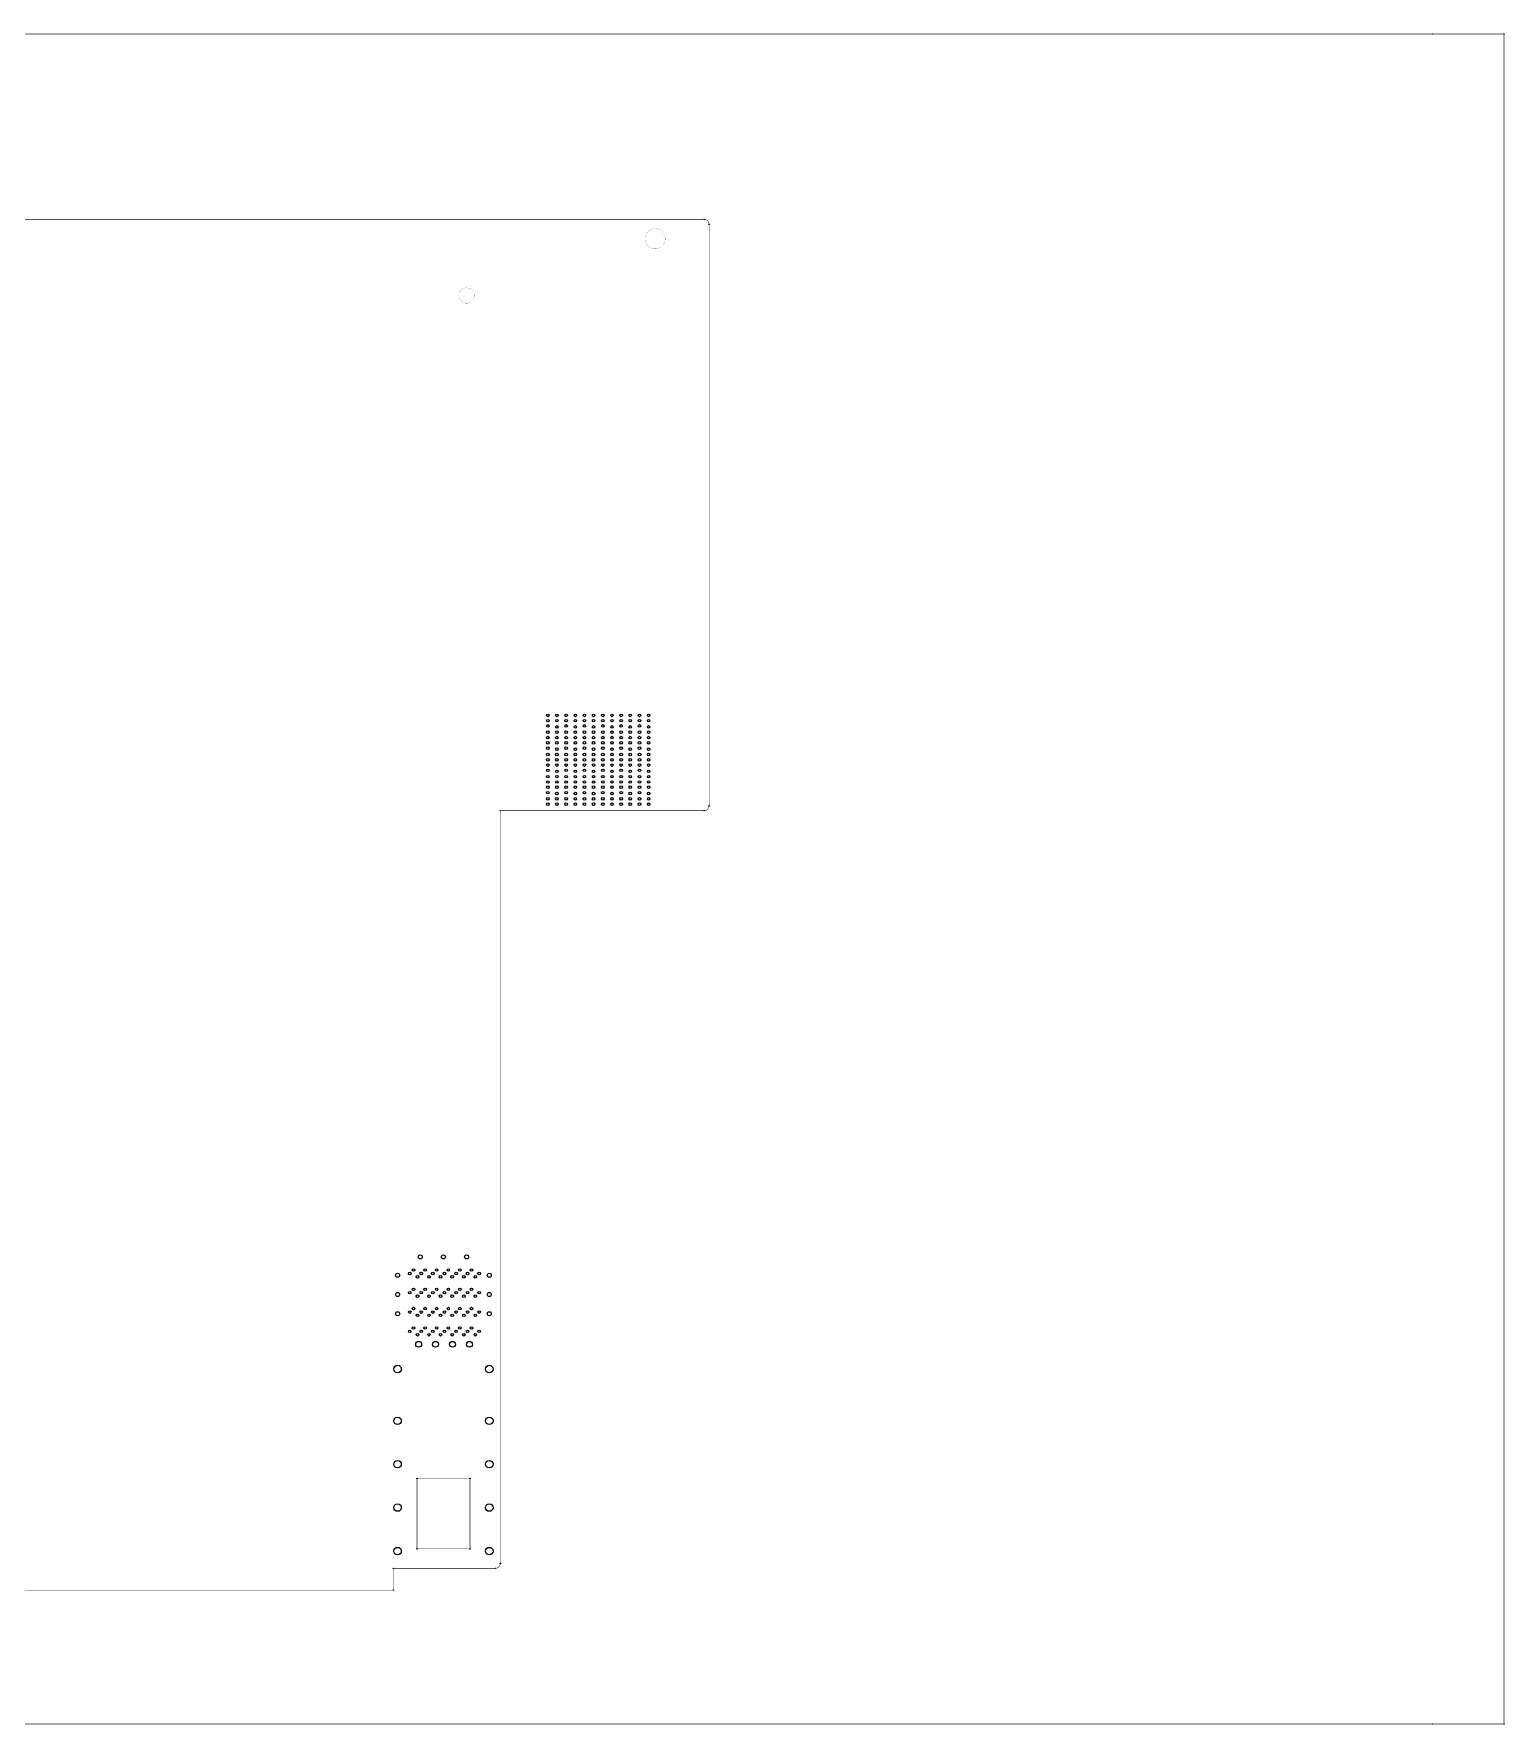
# Model space of a CAD drawing. Header units: millimetres. Extents: x 0 to 24, y 0 to 13.8.
# Drawn here: x 11.99 to 23.99, y 0 to 13.79 of the extents above; entities that cross this region are included whole.
import ezdxf

# ---------------------------------------------------------------- set-up
doc = ezdxf.new("R2010")
doc.units = ezdxf.units.MM
doc.layers.add('PRESS_FIT_PIN_A', color=11, linetype='Continuous')

# ---------------------------------------------------------------- blocks, each defined once
blk = doc.blocks.new('ROUND_74')
blk.add_circle((0, 0), 0.0305)
blk = doc.blocks.new('ROUND_76')
blk.add_circle((0, 0), 0.0165)
blk = doc.blocks.new('ROUND_78')
blk.add_circle((0, 0), 0.0105)
blk = doc.blocks.new('ROUND_11')
blk.add_circle((0, 0), 0.024)
blk = doc.blocks.new('ROUND_6')
blk.add_circle((0, 0), 0.002)

msp = doc.modelspace()

# ---------------------------------------------------------------- linework, layer by layer
at = {"layer": 'PRESS_FIT_PIN_A', "const_width": 0.004}
for points in [[(23.405, 13.787), (0.002, 13.787)], [(23.405, 13.787), (0.002, 13.787)], [(23.987, 13.787), (23.405, 13.787)], [(23.987, 13.787), (23.405, 13.787)], [(23.987, 0.002), (23.987, 13.787)], [(23.987, 0.002), (23.987, 13.787)], [(8.893, 12.275), (17.463, 12.275)], [(17.503, 12.235), (17.503, 7.491)], [(17.463, 7.452), (15.799, 7.452)], [(15.799, 7.452), (15.799, 1.311)], [(15.12, 1.43), (15.12, 2.004)], [(15.12, 2.004), (15.553, 2.004)], [(15.553, 2.004), (15.553, 1.43)], [(15.553, 1.43), (15.12, 1.43)], [(15.759, 1.272), (14.928, 1.272)], [(14.928, 1.272), (14.928, 1.094)], [(14.928, 1.094), (7.99, 1.094)], [(0.002, 0.002), (23.405, 0.002)], [(0.002, 0.002), (23.405, 0.002)], [(23.405, 0.002), (23.987, 0.002)], [(23.405, 0.002), (23.987, 0.002)]]:
    msp.add_lwpolyline(points, dxfattribs=at)
for points in [[(17.503, 12.235, 0.414214), (17.463, 12.275)], [(17.463, 7.452, 0.414214), (17.503, 7.491)], [(15.759, 1.272, 0.414214), (15.799, 1.311)]]:
    msp.add_lwpolyline(points, format="xyb", dxfattribs=at)
at = {"layer": 'PRESS_FIT_PIN_A', "const_width": 0.001}
for points in [[(16.98, 12.117, 1), (17.145, 12.117, 1)], [(15.462, 11.654, 1), (15.587, 11.654, 1)]]:
    msp.add_lwpolyline(points, format="xyb", close=True, dxfattribs=at)

# ---------------------------------------------------------------- block references
at = {"layer": 'PRESS_FIT_PIN_A'}
for name, p in [('ROUND_6', (23.405, 13.787)), ('ROUND_6', (23.405, 13.787)), ('ROUND_6', (23.987, 13.787)), ('ROUND_6', (23.987, 13.787)), ('ROUND_6', (17.463, 12.275)), ('ROUND_6', (17.463, 12.275)), ('ROUND_6', (17.503, 12.235)), ('ROUND_6', (17.503, 12.235)), ('ROUND_78', (16.187, 8.229)), ('ROUND_78', (16.187, 8.186)), ('ROUND_78', (16.187, 8.143)), ('ROUND_78', (16.262, 8.229)), ('ROUND_78', (16.262, 8.186)), ('ROUND_78', (16.262, 8.135)), ('ROUND_78', (16.337, 8.229)), ('ROUND_78', (16.337, 8.186)), ('ROUND_78', (16.337, 8.143)), ('ROUND_78', (16.412, 8.229)), ('ROUND_78', (16.412, 8.186)), ('ROUND_78', (16.412, 8.135)), ('ROUND_78', (16.486, 8.229)), ('ROUND_78', (16.486, 8.186)), ('ROUND_78', (16.486, 8.143)), ('ROUND_78', (16.561, 8.229)), ('ROUND_78', (16.561, 8.186)), ('ROUND_78', (16.561, 8.135)), ('ROUND_78', (16.636, 8.229)), ('ROUND_78', (16.636, 8.186)), ('ROUND_78', (16.636, 8.143)), ('ROUND_78', (16.711, 8.229)), ('ROUND_78', (16.711, 8.186)), ('ROUND_78', (16.711, 8.135)), ('ROUND_78', (16.786, 8.229)), ('ROUND_78', (16.786, 8.186)), ('ROUND_78', (16.786, 8.143)), ('ROUND_78', (16.86, 8.229)), ('ROUND_78', (16.86, 8.186)), ('ROUND_78', (16.86, 8.135)), ('ROUND_78', (16.935, 8.229)), ('ROUND_78', (16.935, 8.186)), ('ROUND_78', (16.935, 8.143)), ('ROUND_78', (17.01, 8.229)), ('ROUND_78', (17.01, 8.186)), ('ROUND_78', (17.01, 8.135)), ('ROUND_78', (16.187, 8.092)), ('ROUND_78', (16.187, 8.048)), ('ROUND_78', (16.187, 8.005)), ('ROUND_78', (16.262, 8.092)), ('ROUND_78', (16.262, 8.048)), ('ROUND_78', (16.262, 8.005)), ('ROUND_78', (16.337, 8.092)), ('ROUND_78', (16.337, 8.048)), ('ROUND_78', (16.337, 8.005)), ('ROUND_78', (16.412, 8.092)), ('ROUND_78', (16.412, 8.048)), ('ROUND_78', (16.412, 8.005)), ('ROUND_78', (16.486, 8.092)), ('ROUND_78', (16.486, 8.048)), ('ROUND_78', (16.486, 8.005)), ('ROUND_78', (16.561, 8.092)), ('ROUND_78', (16.561, 8.048)), ('ROUND_78', (16.561, 8.005)), ('ROUND_78', (16.636, 8.092)), ('ROUND_78', (16.636, 8.048)), ('ROUND_78', (16.636, 8.005)), ('ROUND_78', (16.711, 8.092)), ('ROUND_78', (16.711, 8.048)), ('ROUND_78', (16.711, 8.005)), ('ROUND_78', (16.786, 8.092)), ('ROUND_78', (16.786, 8.048)), ('ROUND_78', (16.786, 8.005)), ('ROUND_78', (16.86, 8.092)), ('ROUND_78', (16.86, 8.048)), ('ROUND_78', (16.86, 8.005)), ('ROUND_78', (16.935, 8.092)), ('ROUND_78', (16.935, 8.048)), ('ROUND_78', (16.935, 8.005)), ('ROUND_78', (17.01, 8.092)), ('ROUND_78', (17.01, 8.048)), ('ROUND_78', (17.01, 8.005)), ('ROUND_78', (16.187, 7.962)), ('ROUND_78', (16.187, 7.91)), ('ROUND_78', (16.187, 7.867)), ('ROUND_78', (16.262, 7.954)), ('ROUND_78', (16.262, 7.91)), ('ROUND_78', (16.262, 7.867)), ('ROUND_78', (16.337, 7.962)), ('ROUND_78', (16.337, 7.91)), ('ROUND_78', (16.337, 7.867)), ('ROUND_78', (16.412, 7.954)), ('ROUND_78', (16.412, 7.91)), ('ROUND_78', (16.412, 7.867)), ('ROUND_78', (16.486, 7.962)), ('ROUND_78', (16.486, 7.91)), ('ROUND_78', (16.486, 7.867)), ('ROUND_78', (16.561, 7.954)), ('ROUND_78', (16.561, 7.91)), ('ROUND_78', (16.561, 7.867)), ('ROUND_78', (16.636, 7.962)), ('ROUND_78', (16.636, 7.91)), ('ROUND_78', (16.636, 7.867)), ('ROUND_78', (16.711, 7.954)), ('ROUND_78', (16.711, 7.91)), ('ROUND_78', (16.711, 7.867)), ('ROUND_78', (16.786, 7.962)), ('ROUND_78', (16.786, 7.91)), ('ROUND_78', (16.786, 7.867)), ('ROUND_78', (16.86, 7.954)), ('ROUND_78', (16.86, 7.91)), ('ROUND_78', (16.86, 7.867)), ('ROUND_78', (16.935, 7.962)), ('ROUND_78', (16.935, 7.91)), ('ROUND_78', (16.935, 7.867)), ('ROUND_78', (17.01, 7.954)), ('ROUND_78', (17.01, 7.91)), ('ROUND_78', (17.01, 7.867)), ('ROUND_78', (16.187, 7.824)), ('ROUND_78', (16.187, 7.781)), ('ROUND_78', (16.187, 7.729)), ('ROUND_78', (16.262, 7.824)), ('ROUND_78', (16.262, 7.773)), ('ROUND_78', (16.262, 7.729)), ('ROUND_78', (16.337, 7.824)), ('ROUND_78', (16.337, 7.781)), ('ROUND_78', (16.337, 7.729)), ('ROUND_78', (16.412, 7.824)), ('ROUND_78', (16.412, 7.773)), ('ROUND_78', (16.412, 7.729)), ('ROUND_78', (16.486, 7.824)), ('ROUND_78', (16.486, 7.781)), ('ROUND_78', (16.486, 7.729)), ('ROUND_78', (16.561, 7.824)), ('ROUND_78', (16.561, 7.773)), ('ROUND_78', (16.561, 7.729)), ('ROUND_78', (16.636, 7.824)), ('ROUND_78', (16.636, 7.781)), ('ROUND_78', (16.636, 7.729)), ('ROUND_78', (16.711, 7.824)), ('ROUND_78', (16.711, 7.773)), ('ROUND_78', (16.711, 7.729)), ('ROUND_78', (16.786, 7.824)), ('ROUND_78', (16.786, 7.781)), ('ROUND_78', (16.786, 7.729)), ('ROUND_78', (16.86, 7.824)), ('ROUND_78', (16.86, 7.773)), ('ROUND_78', (16.86, 7.729)), ('ROUND_78', (16.935, 7.824)), ('ROUND_78', (16.935, 7.781)), ('ROUND_78', (16.935, 7.729)), ('ROUND_78', (17.01, 7.824)), ('ROUND_78', (17.01, 7.773)), ('ROUND_78', (17.01, 7.729)), ('ROUND_78', (16.187, 7.686)), ('ROUND_78', (16.187, 7.643)), ('ROUND_78', (16.187, 7.599)), ('ROUND_78', (16.262, 7.686)), ('ROUND_78', (16.262, 7.643)), ('ROUND_78', (16.262, 7.592)), ('ROUND_78', (16.337, 7.686)), ('ROUND_78', (16.337, 7.643)), ('ROUND_78', (16.337, 7.599)), ('ROUND_78', (16.412, 7.686)), ('ROUND_78', (16.412, 7.643)), ('ROUND_78', (16.412, 7.592)), ('ROUND_78', (16.486, 7.686)), ('ROUND_78', (16.486, 7.643)), ('ROUND_78', (16.486, 7.599)), ('ROUND_78', (16.561, 7.686)), ('ROUND_78', (16.561, 7.643)), ('ROUND_78', (16.561, 7.592)), ('ROUND_78', (16.636, 7.686)), ('ROUND_78', (16.636, 7.643)), ('ROUND_78', (16.636, 7.599)), ('ROUND_78', (16.711, 7.686)), ('ROUND_78', (16.711, 7.643)), ('ROUND_78', (16.711, 7.592)), ('ROUND_78', (16.786, 7.686)), ('ROUND_78', (16.786, 7.643)), ('ROUND_78', (16.786, 7.599)), ('ROUND_78', (16.86, 7.686)), ('ROUND_78', (16.86, 7.643)), ('ROUND_78', (16.86, 7.592)), ('ROUND_78', (16.935, 7.686)), ('ROUND_78', (16.935, 7.643)), ('ROUND_78', (16.935, 7.599)), ('ROUND_78', (17.01, 7.686)), ('ROUND_78', (17.01, 7.643)), ('ROUND_78', (17.01, 7.592)), ('ROUND_6', (15.799, 7.452)), ('ROUND_78', (16.187, 7.548)), ('ROUND_78', (16.187, 7.505)), ('ROUND_78', (16.262, 7.548)), ('ROUND_78', (16.262, 7.505)), ('ROUND_78', (16.337, 7.548)), ('ROUND_78', (16.337, 7.505)), ('ROUND_78', (16.412, 7.548)), ('ROUND_78', (16.412, 7.505)), ('ROUND_78', (16.486, 7.548)), ('ROUND_78', (16.486, 7.505)), ('ROUND_78', (16.561, 7.548)), ('ROUND_78', (16.561, 7.505)), ('ROUND_78', (16.636, 7.548)), ('ROUND_78', (16.636, 7.505)), ('ROUND_78', (16.711, 7.548)), ('ROUND_78', (16.711, 7.505)), ('ROUND_78', (16.786, 7.548)), ('ROUND_78', (16.786, 7.505)), ('ROUND_78', (16.86, 7.548)), ('ROUND_78', (16.86, 7.505)), ('ROUND_78', (16.935, 7.548)), ('ROUND_78', (16.935, 7.505)), ('ROUND_78', (17.01, 7.548)), ('ROUND_78', (17.01, 7.505)), ('ROUND_6', (17.463, 7.452)), ('ROUND_6', (17.463, 7.452)), ('ROUND_6', (17.503, 7.491)), ('ROUND_6', (17.503, 7.491)), ('ROUND_76', (15.147, 3.812)), ('ROUND_76', (15.336, 3.812)), ('ROUND_76', (15.525, 3.812)), ('ROUND_76', (14.962, 3.662)), ('ROUND_78', (15.061, 3.677)), ('ROUND_78', (15.092, 3.705)), ('ROUND_78', (15.124, 3.649)), ('ROUND_78', (15.155, 3.677)), ('ROUND_78', (15.187, 3.705)), ('ROUND_78', (15.218, 3.649)), ('ROUND_78', (15.25, 3.677)), ('ROUND_78', (15.281, 3.705)), ('ROUND_78', (15.313, 3.649)), ('ROUND_78', (15.344, 3.677)), ('ROUND_78', (15.376, 3.705)), ('ROUND_78', (15.407, 3.649)), ('ROUND_78', (15.439, 3.677)), ('ROUND_78', (15.47, 3.705)), ('ROUND_78', (15.502, 3.649)), ('ROUND_78', (15.533, 3.677)), ('ROUND_78', (15.565, 3.705)), ('ROUND_78', (15.596, 3.649)), ('ROUND_78', (15.628, 3.677)), ('ROUND_76', (15.71, 3.662)), ('ROUND_76', (14.962, 3.505)), ('ROUND_78', (15.061, 3.52)), ('ROUND_78', (15.092, 3.547)), ('ROUND_78', (15.124, 3.492)), ('ROUND_78', (15.155, 3.52)), ('ROUND_78', (15.187, 3.547)), ('ROUND_78', (15.218, 3.492)), ('ROUND_78', (15.25, 3.52)), ('ROUND_78', (15.281, 3.547)), ('ROUND_78', (15.313, 3.492)), ('ROUND_78', (15.344, 3.52)), ('ROUND_78', (15.376, 3.547)), ('ROUND_78', (15.407, 3.492)), ('ROUND_78', (15.439, 3.52)), ('ROUND_78', (15.47, 3.547)), ('ROUND_78', (15.502, 3.492)), ('ROUND_78', (15.533, 3.52)), ('ROUND_78', (15.565, 3.547)), ('ROUND_78', (15.596, 3.492)), ('ROUND_78', (15.628, 3.52)), ('ROUND_76', (15.71, 3.505)), ('ROUND_76', (14.962, 3.348)), ('ROUND_78', (15.061, 3.362)), ('ROUND_78', (15.092, 3.39)), ('ROUND_78', (15.124, 3.335)), ('ROUND_78', (15.155, 3.362)), ('ROUND_78', (15.187, 3.39)), ('ROUND_78', (15.218, 3.335)), ('ROUND_78', (15.25, 3.362)), ('ROUND_78', (15.281, 3.39)), ('ROUND_78', (15.313, 3.335)), ('ROUND_78', (15.344, 3.362)), ('ROUND_78', (15.376, 3.39)), ('ROUND_78', (15.407, 3.335)), ('ROUND_78', (15.439, 3.362)), ('ROUND_78', (15.47, 3.39)), ('ROUND_78', (15.502, 3.335)), ('ROUND_78', (15.533, 3.362)), ('ROUND_78', (15.565, 3.39)), ('ROUND_78', (15.596, 3.335)), ('ROUND_78', (15.628, 3.362)), ('ROUND_76', (15.71, 3.348)), ('ROUND_78', (15.061, 3.205)), ('ROUND_78', (15.092, 3.232)), ('ROUND_78', (15.124, 3.177)), ('ROUND_78', (15.155, 3.205)), ('ROUND_78', (15.187, 3.232)), ('ROUND_78', (15.218, 3.177)), ('ROUND_78', (15.25, 3.205)), ('ROUND_78', (15.281, 3.232)), ('ROUND_78', (15.313, 3.177)), ('ROUND_78', (15.344, 3.205)), ('ROUND_78', (15.376, 3.232)), ('ROUND_78', (15.407, 3.177)), ('ROUND_78', (15.439, 3.205)), ('ROUND_78', (15.47, 3.232)), ('ROUND_78', (15.502, 3.177)), ('ROUND_78', (15.533, 3.205)), ('ROUND_78', (15.565, 3.232)), ('ROUND_78', (15.596, 3.177)), ('ROUND_78', (15.628, 3.205)), ('ROUND_11', (15.134, 3.099)), ('ROUND_11', (15.272, 3.099)), ('ROUND_11', (15.41, 3.099)), ('ROUND_11', (15.548, 3.099)), ('ROUND_74', (14.962, 2.897)), ('ROUND_74', (15.71, 2.897)), ('ROUND_74', (14.962, 2.475)), ('ROUND_74', (15.71, 2.475)), ('ROUND_74', (14.962, 2.121)), ('ROUND_74', (15.71, 2.121)), ('ROUND_6', (15.12, 2.004)), ('ROUND_6', (15.553, 2.004)), ('ROUND_74', (14.962, 1.767)), ('ROUND_74', (15.71, 1.767)), ('ROUND_74', (14.962, 1.412)), ('ROUND_6', (15.12, 1.43)), ('ROUND_6', (15.12, 1.43)), ('ROUND_6', (15.553, 1.43)), ('ROUND_74', (15.71, 1.412)), ('ROUND_6', (14.928, 1.272)), ('ROUND_6', (15.759, 1.272)), ('ROUND_6', (15.759, 1.272)), ('ROUND_6', (15.799, 1.311)), ('ROUND_6', (15.799, 1.311)), ('ROUND_6', (14.928, 1.094)), ('ROUND_6', (23.405, 0.002)), ('ROUND_6', (23.405, 0.002)), ('ROUND_6', (23.987, 0.002)), ('ROUND_6', (23.987, 0.002))]:
    msp.add_blockref(name, p, dxfattribs=at)

doc.saveas('drawing.dxf')
